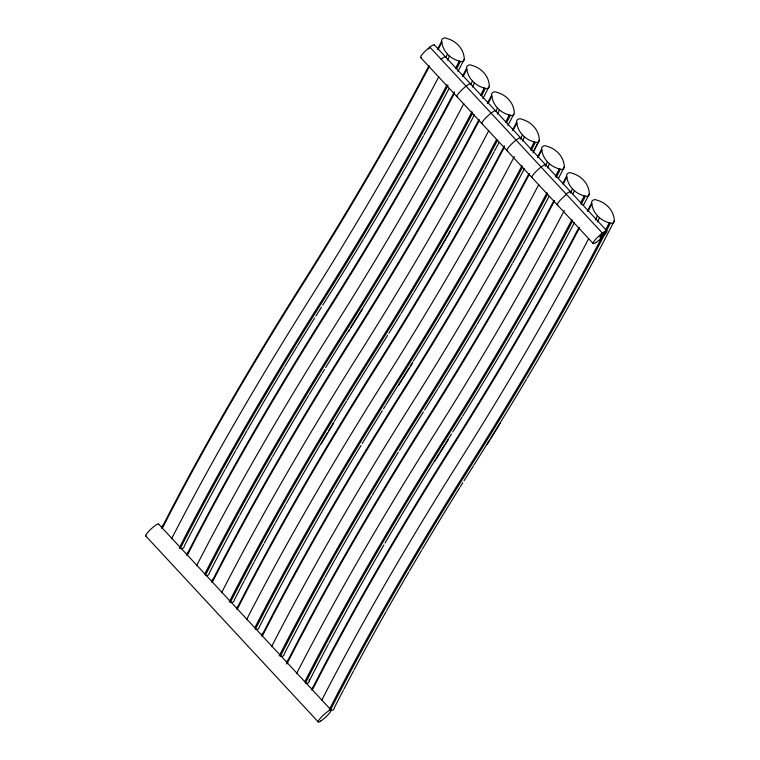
<?xml version="1.0" encoding="UTF-8"?>
<svg xmlns="http://www.w3.org/2000/svg" width="760" height="760" viewBox="0 0 760 760"><rect width="100%" height="100%" fill="white"/><g stroke="black" fill="none" stroke-linecap="round" stroke-linejoin="round"><path stroke-width="1.14" d="M186.532 554.41L188.129 552.149M236.541 608.313L237.49 606.423M532.95 152.836L538.859 141.369M428.659 49.143L429.837 47.101L602.347 233.073L600.001 237.167L606.508 232.18M445.835 57.304L447.478 54.102A21.774 19.389 27.3 0 1 441.835 42.294C440.258 38.864 444.524 36.699 447.279 38.57A21.755 19.37 27.3 0 1 464.094 56.687L464.303 59.147A4142.247 710.03 -42.8 0 1 457.9 71.62M470.839 84.255L472.483 81.054A21.774 19.389 27.3 0 1 466.839 69.245C465.262 65.826 469.528 63.65 472.283 65.521A21.755 19.37 27.3 0 1 489.098 83.647L489.307 86.098M495.843 111.216L497.477 108.005A21.774 19.389 27.3 0 1 491.844 96.197C490.267 92.777 494.532 90.602 497.287 92.473A21.755 19.37 27.3 0 1 514.102 110.599L514.311 113.05A3.097 2.764 27.3 0 1 510.397 115.32A4137.583 709.232 -42.8 0 1 506.683 122.578M520.258 139.184L522.481 134.957M547.485 161.909L545.253 166.145A9.329 1.596 -42.8 0 0 538.422 169.261A9.329 1.596 -42.8 0 0 532.475 177.545M583.442 205.343A4142.247 710.03 -42.8 0 0 589.313 193.914L589.114 191.463A21.755 19.37 27.3 0 0 572.289 173.327C569.534 171.465 565.278 173.622 566.836 177.052A21.774 19.389 27.3 0 0 572.489 188.869L570.256 193.097A9.329 1.596 -42.8 0 0 566.096 193.99M595.26 220.048L597.483 215.821M438.368 251.873L450.243 231.391M321.233 443.783L333.783 422.835M487.245 444.353L500.564 422.788M348.584 331.408L362.244 309.595M398.582 385.31L412.243 363.498M434.957 460.987L448.59 439.213M287.489 660.336L286.615 662.967A4128.425 707.664 -42.8 0 1 426.483 419.729A4137.583 709.232 -42.8 0 0 553.85 200.707M312.493 687.287L311.619 689.918A4128.425 707.664 -42.8 0 1 451.487 446.68A4137.583 709.232 -42.8 0 0 578.854 227.658M600.001 237.167L606.271 230.745M163.125 525.198L161.661 526.737L161.614 528.2A4128.425 707.664 -42.8 0 1 301.483 284.962A4137.583 709.232 -42.8 0 0 428.839 65.949M213.132 579.101L211.66 580.649L211.612 582.103A4128.425 707.664 -42.8 0 1 351.481 338.865A4137.583 709.232 -42.8 0 0 478.847 119.852M263.33 632.957L261.991 633.906L261.62 636.006A4128.425 707.664 -42.8 0 1 401.489 392.768A4137.583 709.232 -42.8 0 0 528.846 173.755M447.602 54.236L449.464 56.012A21.774 19.389 27.3 0 0 459.258 61.085L460.398 61.418A3.097 2.764 27.3 0 0 464.312 59.147M472.606 81.187L474.468 82.963A21.774 19.389 27.3 0 0 484.262 88.037L485.402 88.369A3.097 2.764 27.3 0 0 489.307 86.098M497.61 108.148L499.472 109.915A21.774 19.389 27.3 0 0 509.267 114.988L510.397 115.32M522.605 135.1L524.476 136.866A21.774 19.389 27.3 0 0 534.27 141.939L535.401 142.272A3.097 2.764 27.3 0 0 539.315 140.001L539.106 137.56A21.755 19.37 27.3 0 0 522.291 119.424C519.536 117.562 515.27 119.719 516.838 123.148A21.774 19.389 27.3 0 0 522.49 134.966M547.608 162.051L549.471 163.818A21.774 19.389 27.3 0 0 559.274 168.891L560.405 169.233A3.097 2.764 27.3 0 0 564.319 166.953L564.11 164.511A21.755 19.37 27.3 0 0 547.285 146.376C544.531 144.514 540.274 146.67 541.842 150.1A21.774 19.389 27.3 0 0 547.485 161.918M572.612 189.002L574.475 190.769A21.774 19.389 27.3 0 0 584.269 195.843L585.409 196.184A3.097 2.764 27.3 0 0 589.313 193.914M597.616 215.954L599.478 217.73A21.774 19.389 27.3 0 0 609.273 222.794L610.403 223.136A3.097 2.764 27.3 0 0 614.317 220.865L614.118 218.414A21.755 19.37 27.3 0 0 597.293 200.288C594.538 198.417 590.283 200.573 591.841 204.003A21.774 19.389 27.3 0 0 597.493 215.821M225.055 469.594A4123.76 706.866 -42.8 0 0 184.272 546.145A3.097 2.764 27.3 0 1 180.367 548.416L179.227 548.074A4129.061 707.778 -42.8 0 1 319.115 304.798A4136.946 709.128 -42.8 0 0 446.984 84.816M434.302 44.821L606.812 230.802M420.669 57.551L593.18 243.532M158.555 524.029L331.065 710.001M145.758 535.971L318.269 721.952M309.168 679.582L309.282 680.903A3.097 2.764 27.3 0 1 305.368 683.173A4128.425 707.664 -42.8 0 1 445.236 439.935A4137.583 709.232 -42.8 0 0 572.603 220.923M321.556 700.587A4133.003 708.453 -42.8 0 1 459.458 461.225A4133.003 708.453 -42.8 0 0 588.772 238.459M599.478 217.73A4133.003 708.453 -42.8 0 1 597.36 221.863M609.273 222.794A4136.946 709.128 -42.8 0 1 605.558 230.061M602.328 236.312A4136.946 709.128 -42.8 0 1 469.129 466.516A4129.061 707.778 -42.8 0 0 329.241 709.792M610.403 223.136A4137.583 709.232 -42.8 0 1 606.157 231.439M605.083 233.519A4137.583 709.232 -42.8 0 1 470.24 466.897A4128.425 707.664 -42.8 0 0 330.372 710.135A3.097 2.764 27.3 0 0 334.286 707.855A4123.76 706.866 -42.8 0 1 343.387 690.184M614.317 220.865A4142.247 710.03 -42.8 0 1 527.145 378.138M526.556 379.135A4142.247 710.03 -42.8 0 1 490.713 438.14M489.497 440.106A4142.247 710.03 -42.8 0 1 474.002 464.882M591.66 202.92A4137.583 709.232 -42.8 0 1 587.404 211.223M591.841 204.003A4136.946 709.128 -42.8 0 1 588.126 211.261M579.567 227.743A4136.946 709.128 -42.8 0 1 451.697 447.726A4129.061 707.778 -42.8 0 0 312.331 689.966M343.938 689.139A4123.76 706.866 -42.8 0 1 353.409 671.156M353.941 670.149A4123.76 706.866 -42.8 0 1 386.175 611.467M386.735 610.47A4123.76 706.866 -42.8 0 1 408.87 571.976M409.469 570.95A4123.76 706.866 -42.8 0 1 421.658 550.278M422.247 549.29A4123.76 706.866 -42.8 0 1 459.762 487.635M460.37 486.647A4123.76 706.866 -42.8 0 1 462.821 482.714M464.056 480.738A4123.76 706.866 -42.8 0 1 473.375 465.88M574.475 190.769A4133.003 708.453 -42.8 0 1 572.888 193.876M564.29 210.511A4133.003 708.453 -42.8 0 1 434.454 434.273A4133.003 708.453 -42.8 0 0 296.552 673.626M584.269 195.843A4136.946 709.128 -42.8 0 1 580.554 203.1M571.995 219.583A4136.946 709.128 -42.8 0 1 444.125 439.565A4129.061 707.778 -42.8 0 0 304.76 681.806M585.409 196.184A4137.583 709.232 -42.8 0 1 581.153 204.478M574.389 222.68A4142.247 710.03 -42.8 0 1 559.16 251.123M558.6 252.149A4142.247 710.03 -42.8 0 1 537.206 290.709M536.636 291.716A4142.247 710.03 -42.8 0 1 514.396 330.381M513.798 331.417A4142.247 710.03 -42.8 0 1 462.659 416.109M462.042 417.097A4142.247 710.03 -42.8 0 1 452.76 431.955M451.506 433.941A4142.247 710.03 -42.8 0 1 448.998 437.931M566.656 175.968A4137.583 709.232 -42.8 0 1 562.942 183.226M566.836 177.052A4136.946 709.128 -42.8 0 1 563.122 184.309M554.562 200.792A4136.946 709.128 -42.8 0 1 426.692 420.774A4129.061 707.778 -42.8 0 0 286.805 664.05M309.282 680.903A4123.76 706.866 -42.8 0 1 328.405 644.204M328.947 643.197A4123.76 706.866 -42.8 0 1 383.866 545.024M385.044 543.02A4123.76 706.866 -42.8 0 1 435.366 459.695M435.983 458.717A4123.76 706.866 -42.8 0 1 444.619 444.885M445.873 442.899A4123.76 706.866 -42.8 0 1 448.372 438.928M557.897 204.953A9.329 1.596 -42.8 0 1 559.047 201.571A9.329 1.596 -42.8 0 1 566.514 194.436M549.471 163.818A4133.003 708.453 -42.8 0 1 547.361 167.96M538.774 184.556A4133.003 708.453 -42.8 0 1 409.459 407.322A4133.003 708.453 -42.8 0 0 271.558 646.674M559.265 168.891A4136.946 709.128 -42.8 0 1 555.55 176.149M546.991 192.631A4136.946 709.128 -42.8 0 1 419.121 412.613A4129.061 707.778 -42.8 0 0 279.233 655.889M560.405 169.233A4137.583 709.232 -42.8 0 1 556.149 177.526M547.599 193.971A4137.583 709.232 -42.8 0 1 420.242 412.984A4128.425 707.664 -42.8 0 0 280.373 656.222M564.309 166.953A4142.247 710.03 -42.8 0 1 558.448 178.391M548.862 196.736A4142.247 710.03 -42.8 0 1 523.364 243.817M522.813 244.815A4142.247 710.03 -42.8 0 1 512.772 262.751M512.202 263.758A4142.247 710.03 -42.8 0 1 500.678 283.974M500.099 284.99A4142.247 710.03 -42.8 0 1 477.137 324.235M476.548 325.233A4142.247 710.03 -42.8 0 1 438.273 388.17M437.655 389.158A4142.247 710.03 -42.8 0 1 424.622 409.982M541.652 149.017A4137.583 709.232 -42.8 0 1 537.396 157.31M541.832 150.1A4136.946 709.128 -42.8 0 1 538.118 157.358M529.558 173.84A4136.946 709.128 -42.8 0 1 401.688 393.822A4129.061 707.778 -42.8 0 0 262.333 636.063M324.491 578.445A4123.76 706.866 -42.8 0 0 284.278 653.952A3.097 2.764 27.3 0 1 281.152 656.412M325.062 577.41A4123.76 706.866 -42.8 0 1 371.659 496.375M372.248 495.387A4123.76 706.866 -42.8 0 1 398.297 452.276M399.494 450.338A4123.76 706.866 -42.8 0 1 423.367 411.977M507.471 150.594A9.329 1.596 -42.8 0 1 512.525 143.127A9.329 1.596 -42.8 0 1 520.638 138.301M524.476 136.866A4133.003 708.453 -42.8 0 1 522.357 141.008M514.292 156.607A4133.003 708.453 -42.8 0 1 384.455 380.37A4133.003 708.453 -42.8 0 0 246.553 619.723M534.27 141.939A4136.946 709.128 -42.8 0 1 530.547 149.197M521.987 165.68A4136.946 709.128 -42.8 0 1 394.126 385.662A4129.061 707.778 -42.8 0 0 254.762 627.903M535.401 142.272A4137.583 709.232 -42.8 0 1 531.154 150.575M522.595 167.019A4137.583 709.232 -42.8 0 1 395.238 386.033A4128.425 707.664 -42.8 0 0 255.369 629.27A3.097 2.764 27.3 0 0 259.274 627A4123.76 706.866 -42.8 0 1 299.488 551.484M539.315 140.001A4142.247 710.03 -42.8 0 1 533.444 151.439M524.39 168.777A4142.247 710.03 -42.8 0 1 487.768 235.799M487.198 236.806A4142.247 710.03 -42.8 0 1 413.269 361.219M412.651 362.206A4142.247 710.03 -42.8 0 1 410.2 366.159M408.965 368.134A4142.247 710.03 -42.8 0 1 398.99 384.028A4123.76 706.866 -42.8 0 0 385.976 404.805M516.648 122.066A4137.583 709.232 -42.8 0 1 512.401 130.359M504.374 145.806A4137.583 709.232 -42.8 0 1 376.485 365.816A4128.425 707.664 -42.8 0 0 236.616 609.054M516.838 123.148A4136.946 709.128 -42.8 0 1 513.114 130.406M504.554 146.889A4136.946 709.128 -42.8 0 1 376.694 366.871A4129.061 707.778 -42.8 0 0 237.329 609.111M300.058 550.449A4123.76 706.866 -42.8 0 1 334.466 490.095M335.036 489.117A4123.76 706.866 -42.8 0 1 361.019 445.464M362.244 443.45A4123.76 706.866 -42.8 0 1 382.318 410.695M383.534 408.737A4123.76 706.866 -42.8 0 1 385.367 405.792M482.467 123.642A9.329 1.596 -42.8 0 1 487.521 116.175A9.329 1.596 -42.8 0 1 495.644 111.349M499.472 109.915A4133.003 708.453 -42.8 0 1 497.353 114.057M488.765 130.654A4133.003 708.453 -42.8 0 1 359.452 353.409A4133.003 708.453 -42.8 0 0 221.549 592.771M509.267 114.988A4136.946 709.128 -42.8 0 1 505.552 122.246M496.461 139.726A4136.946 709.128 -42.8 0 1 369.123 358.71A4129.061 707.778 -42.8 0 0 229.235 601.986M497.6 140.068A4137.583 709.232 -42.8 0 1 370.234 359.081A4128.425 707.664 -42.8 0 0 230.365 602.319A3.097 2.764 27.3 0 0 234.28 600.048A4123.76 706.866 -42.8 0 1 243.931 581.324M513.779 114.085A4142.247 710.03 -42.8 0 1 507.898 125.533M498.854 142.832A4142.247 710.03 -42.8 0 1 494.579 150.898M494.038 151.905A4142.247 710.03 -42.8 0 1 484.709 169.233M484.148 170.259A4142.247 710.03 -42.8 0 1 451.259 229.045M450.68 230.061A4142.247 710.03 -42.8 0 1 448.923 233.12M447.744 235.163A4142.247 710.03 -42.8 0 1 413.934 292.363M413.354 293.331A4142.247 710.03 -42.8 0 1 400.976 313.68M400.377 314.649A4142.247 710.03 -42.8 0 1 388.873 333.279M387.647 335.255A4142.247 710.03 -42.8 0 1 373.996 357.077A4123.76 706.866 -42.8 0 0 347.101 400.32M491.653 95.105A4137.583 709.232 -42.8 0 1 487.397 103.407M491.834 96.197A4136.946 709.128 -42.8 0 1 488.119 103.455M479.56 119.938A4136.946 709.128 -42.8 0 1 351.69 339.919A4129.061 707.778 -42.8 0 0 212.325 582.16M244.444 580.336A4123.76 706.866 -42.8 0 1 253.935 562.333M254.476 561.327A4123.76 706.866 -42.8 0 1 263.758 544.084M264.319 543.058A4123.76 706.866 -42.8 0 1 275.063 523.497M275.604 522.519A4123.76 706.866 -42.8 0 1 285.599 504.659M286.168 503.661A4123.76 706.866 -42.8 0 1 327.579 432.535M328.776 430.54A4123.76 706.866 -42.8 0 1 333.592 422.531M334.2 421.524A4123.76 706.866 -42.8 0 1 346.484 401.327M457.472 96.691A9.329 1.596 -42.8 0 1 462.517 89.224A9.329 1.596 -42.8 0 1 470.639 84.398M474.468 82.963A4133.003 708.453 -42.8 0 1 472.349 87.105M463.762 103.692A4133.003 708.453 -42.8 0 1 334.447 326.458A4133.003 708.453 -42.8 0 0 196.545 565.82M484.262 88.037A4136.946 709.128 -42.8 0 1 480.548 95.294M471.988 111.777A4136.946 709.128 -42.8 0 1 344.118 331.759A4129.061 707.778 -42.8 0 0 204.754 574M485.402 88.369A4137.583 709.232 -42.8 0 1 481.678 95.627M472.596 113.116A4137.583 709.232 -42.8 0 1 345.23 332.13A4128.425 707.664 -42.8 0 0 205.361 575.367A3.097 2.764 27.3 0 0 209.275 573.097A4123.76 706.866 -42.8 0 1 239.314 516.106M488.784 87.134A4142.247 710.03 -42.8 0 1 482.894 98.581M474.382 114.874A4142.247 710.03 -42.8 0 1 470.117 122.93M469.575 123.946A4142.247 710.03 -42.8 0 1 350.873 327.132M466.649 68.153A4137.583 709.232 -42.8 0 1 462.394 76.456M454.366 91.894A4137.583 709.232 -42.8 0 1 326.477 311.913A4128.425 707.664 -42.8 0 0 186.608 555.151M466.83 69.236A4136.946 709.128 -42.8 0 1 463.115 76.504M454.556 92.977A4136.946 709.128 -42.8 0 1 326.686 312.959A4129.061 707.778 -42.8 0 0 187.321 555.199M239.875 515.081A4123.76 706.866 -42.8 0 1 272.051 457.596M272.631 456.589A4123.76 706.866 -42.8 0 1 308.588 395.58M309.197 394.573A4123.76 706.866 -42.8 0 1 321.48 374.376M322.107 373.359A4123.76 706.866 -42.8 0 1 324.491 369.474M325.679 367.536A4123.76 706.866 -42.8 0 1 348.992 330.115M421.22 57.608A9.329 1.596 -42.8 0 1 426.265 50.141A9.329 1.596 -42.8 0 1 434.387 45.315M441.094 59.223A9.329 1.596 -42.8 0 1 445.635 57.437M449.464 56.012A4133.003 708.453 -42.8 0 1 447.355 60.154M438.767 76.741A4133.003 708.453 -42.8 0 1 309.453 299.506A4133.003 708.453 -42.8 0 0 171.551 538.869M459.258 61.085A4136.946 709.128 -42.8 0 1 455.544 68.343M460.398 61.418A4137.583 709.232 -42.8 0 1 456.684 68.675M448.115 85.158A4137.583 709.232 -42.8 0 1 320.226 305.178A4128.425 707.664 -42.8 0 0 180.357 548.416M448.856 88.92A4142.247 710.03 -42.8 0 1 423.928 134.966M423.358 136.011A4142.247 710.03 -42.8 0 1 388.787 196.65M388.217 197.638A4142.247 710.03 -42.8 0 1 363.935 238.459M363.356 239.419A4142.247 710.03 -42.8 0 1 350.968 259.768M350.369 260.747A4142.247 710.03 -42.8 0 1 323.988 303.164A4123.76 706.866 -42.8 0 0 322.734 305.159M441.645 41.201A4137.583 709.232 -42.8 0 1 437.389 49.505M441.826 42.284A4136.946 709.128 -42.8 0 1 438.111 49.542M429.552 66.025A4136.946 709.128 -42.8 0 1 301.682 286.007A4129.061 707.778 -42.8 0 0 162.327 528.247M225.606 468.606A4123.76 706.866 -42.8 0 1 235.6 450.747M236.16 449.749A4123.76 706.866 -42.8 0 1 247.047 430.644M247.627 429.628A4123.76 706.866 -42.8 0 1 284.192 367.622M284.8 366.615A4123.76 706.866 -42.8 0 1 297.103 346.408M297.692 345.439A4123.76 706.866 -42.8 0 1 314.659 318.031M315.894 316.065A4123.76 706.866 -42.8 0 1 321.48 307.144M146.272 536.028A8.75 1.501 -42.8 0 1 151.012 529.017A8.75 1.501 -42.8 0 1 158.631 524.486M596.039 242.411A9.329 1.596 -42.8 0 0 606.898 231.287A9.329 1.596 -42.8 0 0 597.056 237.794A9.329 1.596 -42.8 0 0 596.039 242.411M320.957 720.898A8.75 1.501 -42.8 0 0 331.141 710.457A8.75 1.501 -42.8 0 0 321.908 716.566A8.75 1.501 -42.8 0 0 320.957 720.898"/></g></svg>
